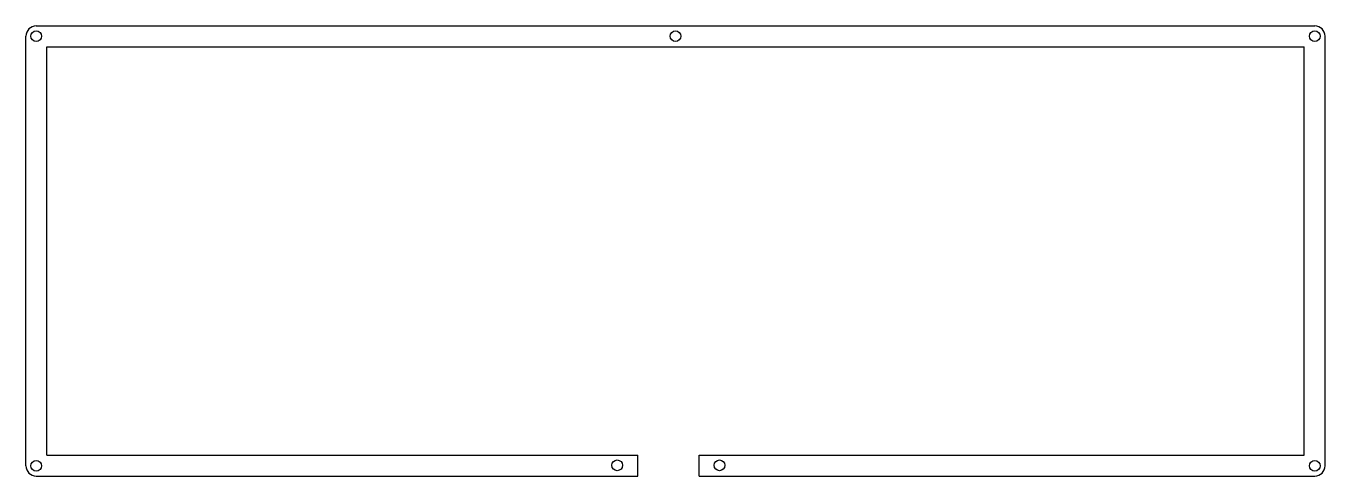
# Model space of a CAD drawing. Extents: x -127 to 127, y -44 to 44.
import ezdxf

# ---------------------------------------------------------------- set-up
doc = ezdxf.new("R2010")
doc.units = 0
doc.header["$MEASUREMENT"] = 0
doc.layers.add('VISIBLE', color=7, linetype='CONTINUOUS')

msp = doc.modelspace()

# ---------------------------------------------------------------- linework, layer by layer
at = {"layer": 'VISIBLE'}
for p, q in [((-125.05, 44.05), (125.05, 44.05)), ((-127.05, -42.05), (-127.05, 42.05)), ((127.05, -42.05), (127.05, 42.05)), ((-122.95, -39.95), (-122.95, 39.95)), ((-122.95, 39.95), (122.95, 39.95)), ((122.95, -39.95), (122.95, 39.95)), ((-122.95, -39.95), (-7.4, -39.95)), ((-7.4, -44.05), (-7.4, -39.95)), ((4.6, -39.95), (122.95, -39.95)), ((4.6, -44.05), (4.6, -39.95)), ((-125.05, -44.05), (-7.4, -44.05)), ((4.6, -44.05), (125.05, -44.05))]:
    msp.add_line(p, q, dxfattribs=at)
for centre in [(-125.05, 42.05), (0, 42.05), (125.05, 42.05), (-125.05, -42.05), (-11.4, -41.95), (8.6, -41.95), (125.05, -42.05)]:
    msp.add_circle(centre, 1.05, dxfattribs=at)
for centre, start, end in [((-125.05, 42.05), 90, 180), ((125.05, 42.05), 0, 90), ((-125.05, -42.05), 180, 270), ((125.05, -42.05), 270, 0)]:
    msp.add_arc(centre, 2, start, end, dxfattribs=at)

doc.saveas('drawing.dxf')
